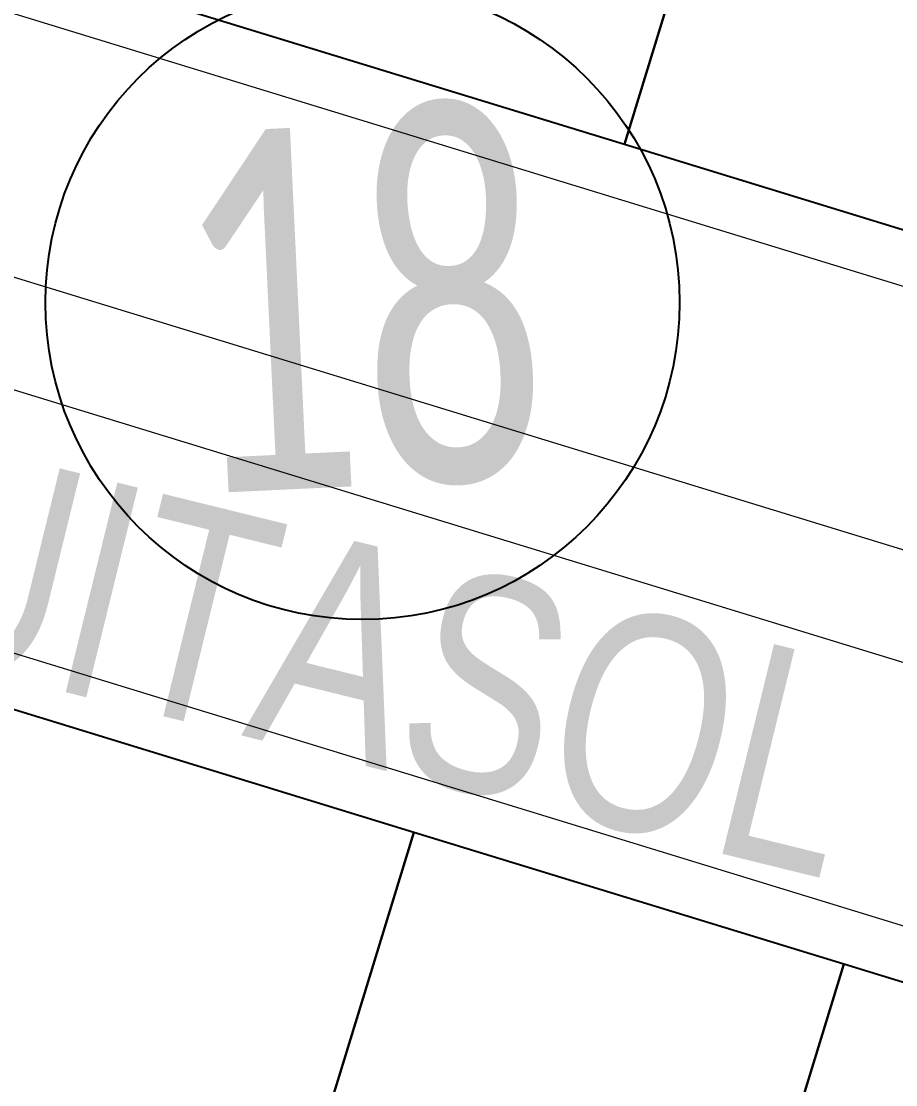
# Model space of a CAD drawing. Header units: millimetres. Extents: x 474016 to 477875, y 2288607 to 2292200.
# Drawn here: x 474302.75 to 474327.05, y 2289800.13 to 2289829.68 of the extents above; entities that cross this region are included whole.
import ezdxf
from ezdxf.enums import TextEntityAlignment as Align

# ---------------------------------------------------------------- set-up
doc = ezdxf.new("R2010")
doc.units = ezdxf.units.MM
doc.header["$LTSCALE"] = 50
for name, color, linetype, lineweight in [('BANQUETA', 251, 'Continuous', 5), ('JARDINES', 98, 'Continuous', 13), ('LOTES', 6, 'Continuous', 15), ('NO DE MZ', 3, 'Continuous', 18), ('vialidad', 5, 'Continuous', 13)]:
    doc.layers.add(name, color=color, linetype=linetype, lineweight=lineweight)
doc.layers.add('CVL_LOTIF', color=1, linetype='Continuous')
doc.styles.add('Legend', font='calibri.ttf')
doc.styles.get("Standard").update_dxf_attribs({"font": 'arial.ttf'})

msp = doc.modelspace()

# ---------------------------------------------------------------- linework, layer by layer
at = {"color": 3}
msp.add_circle((474312.233, 2289821.868), 8.813, dxfattribs=at)
at = {"layer": 'BANQUETA'}
for points in [[(474259.322, 2289843.144), (474378.834, 2289806.515, 0.414214), (474381.333, 2289807.841), (474395.692, 2289854.69, 0.414214), (474394.365, 2289857.188), (474274.853, 2289893.818)], [(474238.809, 2289776.217), (474358.322, 2289739.588, 0.414214), (474360.82, 2289740.914), (474375.179, 2289787.763, 0.414214), (474373.853, 2289790.261), (474254.34, 2289826.891)]]:
    msp.add_lwpolyline(points, format="xyb", dxfattribs=at)
at = {"layer": 'CVL_LOTIF'}
for points in [[(474326.844, 2289850.166), (474314.892, 2289853.829), (474307.566, 2289829.927), (474319.518, 2289826.264)], [(474338.795, 2289846.503), (474326.844, 2289850.166), (474319.518, 2289826.264), (474331.469, 2289822.601)], [(474313.657, 2289807.142), (474301.706, 2289810.805), (474294.38, 2289786.902), (474306.331, 2289783.239)], [(474325.608, 2289803.479), (474313.657, 2289807.142), (474306.331, 2289783.239), (474318.282, 2289779.576)], [(474337.559, 2289799.816), (474325.608, 2289803.479), (474318.282, 2289779.576), (474330.233, 2289775.913)]]:
    msp.add_lwpolyline(points, close=True, dxfattribs=at)
at = {"layer": 'JARDINES'}
msp.add_lwpolyline([(474373.502, 2289800.828, -0.388075), (474372.623, 2289797.959), (474264.583, 2289831.073, -0.386646), (474265.463, 2289833.941)], format="xyb", close=True, dxfattribs=at)
at = {"layer": 'LOTES'}
for p, q in [((474319.518, 2289826.264), (474326.844, 2289850.166)), ((474306.331, 2289783.239), (474313.657, 2289807.142)), ((474318.282, 2289779.576), (474325.608, 2289803.479))]:
    msp.add_line(p, q, dxfattribs=at)

# ---------------------------------------------------------------- texts
at = {"layer": 'NO DE MZ', "lineweight": 9, "style": 'Legend', "width": 0.65}
msp.add_text('18', height=10, rotation=2.7155, dxfattribs=at).set_placement((474312.13, 2289822.038), align=Align.MIDDLE)
at = {"layer": 'vialidad', "color": 5, "width": 0.75}
msp.add_text('QUITASOL', height=6, rotation=346.1813, dxfattribs=at).set_placement((474310.229, 2289811.789), align=Align.MIDDLE)

doc.saveas('drawing.dxf')
